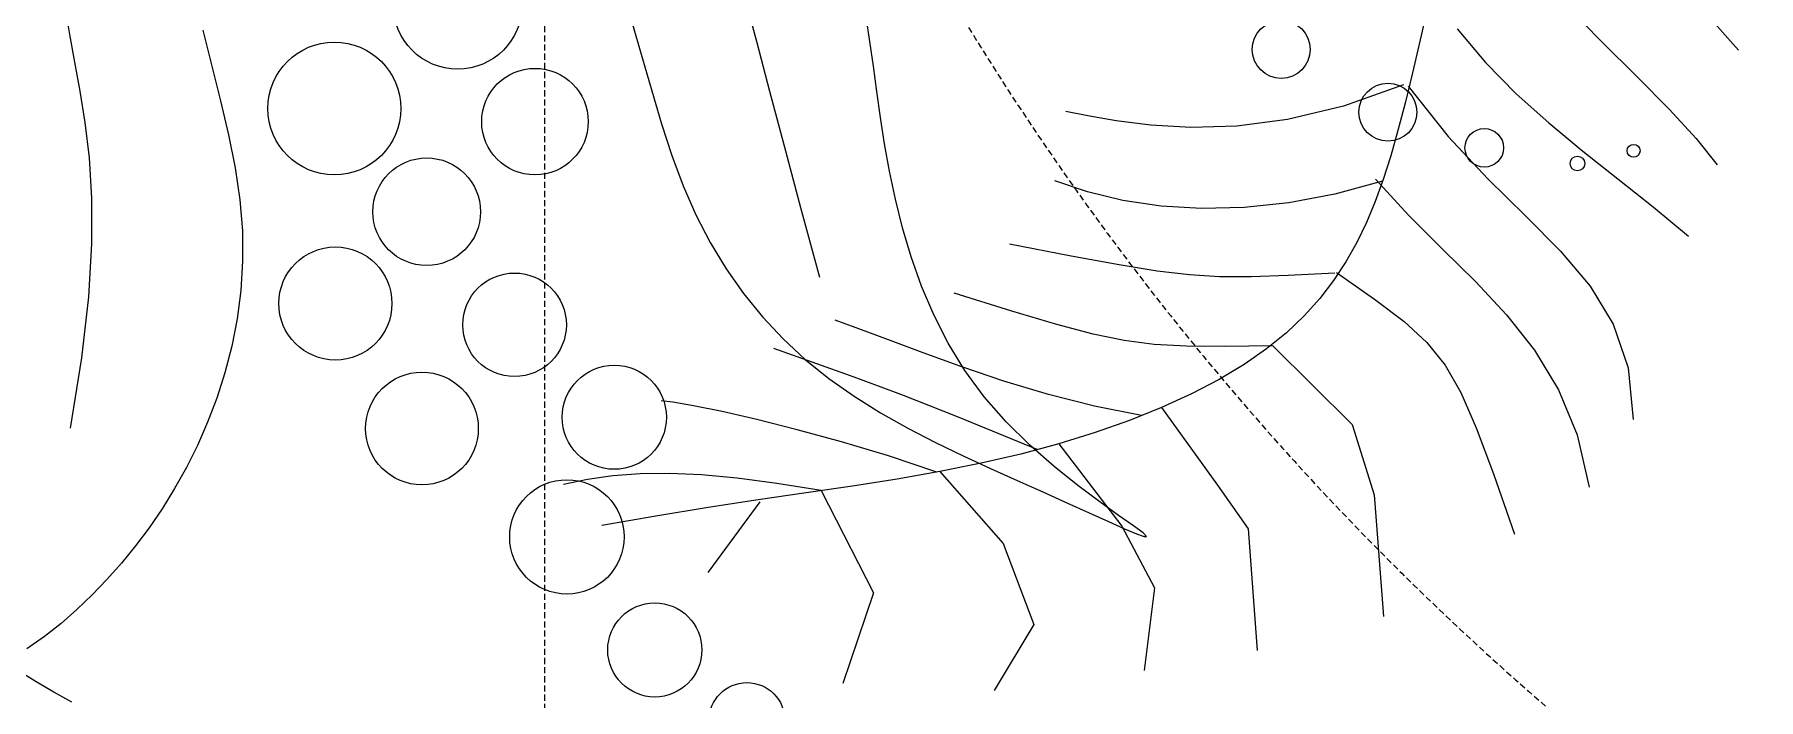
# Model space of a CAD drawing. Header units: millimetres. Extents: x -1030105 to 906887, y -616134 to 1220667.
# Drawn here: x -98455 to -97559, y 530314 to 530660 of the extents above; entities that cross this region are included whole.
import ezdxf

# ---------------------------------------------------------------- set-up
doc = ezdxf.new("R2010")
doc.units = ezdxf.units.MM
doc.header["$MEASUREMENT"] = 0
for name, pattern in [('DASH', [0.35, 0.25, -0.1]), ('DASHED', [0.75, 0.5, -0.25]), ('HIDDEN', [9.525, 6.35, -3.175])]:
    doc.linetypes.add(name, pattern=pattern)
for name, color, linetype in [('A-Furniture', 143, 'Continuous'), ('A-Stair', 3, 'Continuous'), ('A-Tree', 98, 'Continuous')]:
    doc.layers.add(name, color=color, linetype=linetype)

# ---------------------------------------------------------------- blocks, each defined once
blk = doc.blocks.new('FUR')
at = {"layer": 'A-Furniture', "color": 8, "linetype": 'DASH', "lineweight": 9, "ltscale": 1000, "const_width": 50}
blk.add_lwpolyline([(-33574.12, 38198.04), (0, 38211.88), (0, 0), (-7049.13, 0, -0.301139), (-23981.73, -18888.12), (-49064.43, -18888.12, -0.06125), (-52473.94, -15923.13), (-52473.94, -15923.13, -0.127608), (-56769.01, -7888.25), (-57047.07, -6235.43, -0.192422), (-53256.03, 9916.93), (-55726.53, 11649.12, -0.09221), (-52805.84, 17542.94, -0.095793), (-54512.04, 23938.02, -0.107717), (-53957.97, 28268.68, -0.228584), (-47025.85, 33492.17, 0.204549), (-42688.61, 36230.61, 0.131171), (-42047.51, 38025.44, -0.30354), (-39524.66, 41042.56, -0.327343)], format="xyb", close=True, dxfattribs=at)
at = {"layer": 'A-Furniture', "color": 8, "linetype": 'DASH', "ltscale": 50}
blk.add_open_spline([(-56447.04, -6097.05), (-55194.81, -4879.43), (-50278.88, -2284.57), (-42421.48, -5454.8), (-32732.45, -11254.03), (-23301.95, -9202.03), (-18023.95, -504.53), (-16595.45, 8921.47), (-19600.32, 15918.28), (-21321.18, 18705.6), (-21789.72, 19344.96)], degree=3, knots=[32574.726206, 32574.726206, 32574.726206, 32574.726206, 37697.741245, 48060.131859, 55585.251958, 69452.989742, 76151.422264, 84447.837047, 94470.773244, 98031.734889, 98031.734889, 98031.734889, 98031.734889], dxfattribs=at)
blk = doc.blocks.new('CAY8')
at = {"color": 0, "linetype": 'ByBlock'}
for p, q in [((-351.64, 306), (-340.15, 344.76)), ((-308.55, 301.69), (-297.06, 340.45)), ((-391.03, 313.6), (-390.43, 334.71)), ((-272.64, 308.87), (-259.72, 333.27)), ((-421.54, 311.33), (-419.15, 328.97)), ((-230.99, 306), (-210.88, 321.79)), ((-445.23, 296.57), (-440.7, 313.18)), ((-421.1, 295.19), (-421.54, 311.33)), ((-391.16, 297.27), (-391.03, 313.6)), ((-269.77, 285.9), (-272.64, 308.87)), ((-353.08, 281.6), (-351.64, 306)), ((-230.99, 277.29), (-230.99, 306)), ((-390.53, 284.53), (-391.16, 297.27)), ((-304.24, 284.47), (-308.55, 301.69)), ((-185.02, 277.29), (-164.91, 301.69)), ((-445.75, 281.34), (-445.23, 296.57)), ((-418.36, 280.16), (-421.1, 295.19)), ((-275.46, 291.78), (-276.22, 291.99)), ((-276.22, 291.99), (-275.57, 290.51)), ((-273.44, 290.06), (-275.46, 291.78)), ((-275.57, 290.51), (-273.44, 287.2)), ((-270.29, 287.04), (-273.44, 290.06)), ((-273.44, 287.2), (-270.09, 282.21)), ((-266.18, 282.92), (-270.29, 287.04)), ((-260.07, 253), (-269.77, 285.9)), ((-443.08, 266.85), (-445.75, 281.34)), ((-413.87, 265.87), (-418.36, 280.16)), ((-388.87, 274.17), (-390.53, 284.53)), ((-337.84, 247.95), (-353.08, 281.6)), ((-296.12, 253.86), (-304.24, 284.47)), ((-270.09, 282.21), (-265.84, 275.77)), ((-261.23, 277.9), (-266.18, 282.92)), ((-385.89, 265.01), (-388.87, 274.17)), ((-265.84, 275.77), (-261.02, 268.1)), ((-255.59, 272.19), (-261.23, 277.9)), ((-219.95, 247.56), (-230.99, 277.29)), ((-180.93, 239.47), (-185.02, 277.29)), ((-249.4, 265.97), (-255.59, 272.19)), ((-472.02, 249.74), (-479.48, 262.94)), ((-438.04, 252.48), (-443.08, 266.85)), ((-408.17, 251.93), (-413.87, 265.87)), ((-381.31, 255.85), (-385.89, 265.01)), ((-261.02, 268.1), (-255.94, 259.43)), ((-242.82, 259.41), (-249.4, 265.97)), ((-255.94, 259.43), (-250.94, 249.99)), ((-235.96, 252.57), (-242.82, 259.41)), ((-431.43, 237.58), (-438.04, 252.48)), ((-401.81, 237.97), (-408.17, 251.93)), ((-374.83, 245.49), (-381.31, 255.85)), ((-326.73, 250.25), (-317.22, 251.94)), ((-317.22, 251.94), (-307, 253.14)), ((-307, 253.14), (-296.12, 253.86)), ((-296.12, 253.86), (-284.64, 254.07)), ((-288.91, 253.99), (-275.49, 245.56)), ((-284.64, 254.07), (-272.61, 253.79)), ((-272.61, 253.79), (-260.07, 253)), ((-260.07, 253), (-247.08, 251.69)), ((-252.62, 252.25), (-240.98, 241.31)), ((-247.08, 251.69), (-233.7, 249.88)), ((-228.97, 245.44), (-235.96, 252.57)), ((-160.61, 235.66), (-136.19, 251.45)), ((-464.39, 236.88), (-472.02, 249.74)), ((-343.57, 245.43), (-335.49, 248.07)), ((-337.84, 247.95), (-322.86, 242.4)), ((-335.49, 248.07), (-326.73, 250.25)), ((-250.94, 249.99), (-246.34, 240)), ((-233.7, 249.88), (-219.95, 247.56)), ((-219.95, 247.56), (-205.79, 244.81)), ((-218.94, 247.36), (-205.81, 236.66)), ((-493.37, 233.62), (-496.72, 244.28)), ((-366.19, 232.74), (-374.83, 245.49)), ((-357.92, 238.81), (-351.02, 242.33)), ((-351.02, 242.33), (-343.57, 245.43)), ((-322.86, 242.4), (-311.03, 237.77)), ((-275.49, 245.56), (-262.61, 236.47)), ((-246.34, 240), (-242.46, 229.69)), ((-240.98, 241.31), (-231.81, 232.73)), ((-221.98, 238.02), (-228.97, 245.44)), ((-205.79, 244.81), (-191.17, 241.73)), ((-191.17, 241.73), (-176.02, 238.39)), ((-456.83, 224.18), (-464.39, 236.88)), ((-424.07, 221.54), (-431.43, 237.58)), ((-395.32, 223.6), (-401.81, 237.97)), ((-370.33, 230.53), (-364.33, 234.87)), ((-364.33, 234.87), (-357.92, 238.81)), ((-311.03, 237.77), (-301.26, 233.44)), ((-262.61, 236.47), (-250.42, 227.07)), ((-215.1, 230.33), (-221.98, 238.02)), ((-205.81, 236.66), (-192.93, 226.74)), ((-180.93, 239.47), (-168.07, 232.01)), ((-176.02, 238.39), (-160.28, 234.91)), ((-160.28, 234.91), (-143.89, 231.36)), ((-488.43, 221.32), (-493.37, 233.62)), ((-375.99, 225.81), (-370.33, 230.53)), ((-365.59, 232.73), (-350.93, 227.95)), ((-301.26, 233.44), (-292.46, 228.77)), ((-292.46, 228.77), (-283.56, 223.12)), ((-242.46, 229.69), (-239.57, 219.24)), ((-231.81, 232.73), (-224.3, 225.78)), ((-208.49, 222.37), (-215.1, 230.33)), ((-168.07, 232.01), (-156.4, 225.72)), ((-143.89, 231.36), (-126.79, 227.83)), ((-449.59, 211.47), (-456.83, 224.18)), ((-389.24, 208.43), (-395.32, 223.6)), ((-381.36, 220.73), (-375.99, 225.81)), ((-350.93, 227.95), (-339.26, 223.95)), ((-339.26, 223.95), (-329.45, 220.19)), ((-283.56, 223.12), (-273.46, 215.87)), ((-250.42, 227.07), (-239.08, 217.74)), ((-224.3, 225.78), (-217.63, 219.73)), ((-192.93, 226.74), (-180.68, 217.76)), ((-156.4, 225.72), (-145.75, 220.5)), ((-126.79, 227.83), (-108.92, 224.42)), ((-482.34, 207.59), (-488.43, 221.32)), ((-416.77, 203.72), (-424.07, 221.54)), ((-386.54, 215.29), (-381.36, 220.73)), ((-329.45, 220.19), (-320.35, 216.1)), ((-239.57, 219.24), (-237.62, 208.76)), ((-239.08, 217.74), (-228.75, 208.83)), ((-217.63, 219.73), (-210.98, 213.84)), ((-202.26, 214.15), (-208.49, 222.37)), ((-180.68, 217.76), (-169.43, 209.89)), ((-145.75, 220.5), (-135.94, 216.26)), ((-442.93, 198.57), (-449.59, 211.47)), ((-391.62, 209.41), (-386.54, 215.29)), ((-320.35, 216.1), (-310.83, 211.13)), ((-273.46, 215.87), (-261.09, 206.39)), ((-210.98, 213.84), (-203.55, 207.4)), ((-196.55, 205.68), (-202.26, 214.15)), ((-135.94, 216.26), (-126.82, 212.9)), ((-126.82, 212.9), (-118.21, 210.33)), ((75.99, 216.52), (80.4, 211.38)), ((80.4, 211.38), (84.69, 206.05)), ((-510.75, 195.28), (-516.83, 211.26)), ((-475.56, 192.61), (-482.34, 207.59)), ((-396.71, 203.02), (-391.62, 209.41)), ((-391.16, 209.87), (-374.94, 208.25)), ((-374.94, 208.25), (-359.63, 205.5)), ((-310.83, 211.13), (-299.75, 204.73)), ((-261.09, 206.39), (-245.35, 194.04)), ((-237.62, 208.76), (-236.5, 198.3)), ((-228.75, 208.83), (-219.58, 200.72)), ((-203.55, 207.4), (-194.5, 199.65)), ((-191.47, 196.95), (-196.55, 205.68)), ((-169.43, 209.89), (-159.56, 203.29)), ((-118.21, 210.33), (-109.94, 208.46)), ((-109.94, 208.46), (-101.83, 207.18)), ((84.69, 206.05), (88.84, 200.58)), ((-410.35, 183.49), (-416.77, 203.72)), ((-401.94, 196.02), (-396.71, 203.02)), ((-359.63, 205.5), (-345.28, 201.71)), ((-345.28, 201.71), (-331.95, 197)), ((-299.75, 204.73), (-285.96, 196.35)), ((-219.58, 200.72), (-211.72, 193.77)), ((-159.56, 203.29), (-151.44, 198.12)), ((-437.08, 185.3), (-442.93, 198.57)), ((-407.41, 188.32), (-401.94, 196.02)), ((-331.95, 197), (-319.69, 191.47)), ((-285.96, 196.35), (-268.33, 185.42)), ((-236.5, 198.3), (-236.12, 187.94)), ((-194.5, 199.65), (-183.03, 189.89)), ((-187.04, 187.97), (-191.47, 196.95)), ((-151.44, 198.12), (-145.45, 194.55)), ((-145.45, 194.55), (-141.97, 192.74)), ((76.74, 193), (83.59, 194.73)), ((-468.53, 176.58), (-475.56, 192.61)), ((-319.69, 191.47), (-308.55, 185.23)), ((-211.72, 193.77), (-205.33, 188.34)), ((57.06, 185.78), (63.52, 188.52)), ((63.52, 188.52), (70.07, 190.93)), ((70.07, 190.93), (76.74, 193)), ((-432.3, 171.5), (-437.08, 185.3)), ((-413.24, 179.85), (-407.41, 188.32)), ((-308.55, 185.23), (-298.6, 178.39)), ((-236.12, 187.94), (-236.37, 177.72)), ((-183.26, 178.74), (-187.04, 187.97)), ((50.65, 182.73), (57.06, 185.78)), ((-419.53, 170.52), (-413.24, 179.85)), ((-409.1, 182.55), (-387.93, 182.05)), ((-387.93, 182.05), (-369.12, 179.57)), ((-369.12, 179.57), (-352.59, 175.61)), ((-298.6, 178.39), (-289.88, 171.07)), ((-236.37, 177.72), (-237.13, 167.71)), ((-180.13, 169.26), (-183.26, 178.74)), ((37.86, 175.71), (44.24, 179.38)), ((44.24, 179.38), (50.65, 182.73)), ((-352.59, 175.61), (-338.25, 170.65)), ((-207.95, 149.37), (-205.62, 173.13)), ((25.22, 167.33), (31.51, 171.69)), ((31.51, 171.69), (37.86, 175.71)), ((-426.4, 160.23), (-419.53, 170.52)), ((-338.25, 170.65), (-326.04, 165.21)), ((-237.13, 167.71), (-238.31, 157.98)), ((-177.65, 159.53), (-180.13, 169.26)), ((19, 162.58), (25.22, 167.33)), ((-326.04, 165.21), (-315.87, 159.79)), ((12.88, 157.45), (19, 162.58)), ((-315.87, 159.79), (-307.68, 154.87)), ((-307.68, 154.87), (-301.37, 150.97)), ((-238.31, 157.98), (-239.79, 148.59)), ((-175.83, 149.55), (-177.65, 159.53)), ((6.87, 151.9), (12.88, 157.45)), ((-239.79, 148.59), (-241.49, 139.57)), ((-210.11, 128.31), (-207.95, 149.37)), ((-174.65, 139.32), (-175.83, 149.55)), ((1, 145.92), (6.87, 151.9)), ((-4.73, 139.49), (1, 145.92)), ((-241.49, 139.57), (-243.31, 130.89)), ((-174.12, 128.84), (-174.65, 139.32)), ((-10.23, 132.6), (-4.73, 139.49)), ((-15.47, 125.23), (-10.23, 132.6)), ((32.39, 111.14), (44.24, 131.51)), ((-243.31, 130.89), (-245.22, 122.47)), ((-212.09, 109.65), (-210.11, 128.31)), ((-174.22, 118.11), (-174.12, 128.84)), ((-245.22, 122.47), (-247.14, 114.24)), ((-20.36, 117.37), (-15.47, 125.23)), ((-247.14, 114.24), (-249, 106.14)), ((-174.79, 107.07), (-174.22, 118.11)), ((-24.86, 109.02), (-20.36, 117.37)), ((-213.87, 93.1), (-212.09, 109.65)), ((-28.89, 100.15), (-24.86, 109.02)), ((23.05, 93.06), (32.39, 111.14)), ((-249, 106.14), (-250.76, 98.09)), ((-175.66, 95.68), (-174.79, 107.07)), ((-32.39, 90.76), (-28.89, 100.15)), ((-215.43, 78.34), (-213.87, 93.1)), ((-176.66, 83.89), (-175.66, 95.68)), ((15.85, 77.03), (23.05, 93.06)), ((-35.31, 80.83), (-32.39, 90.76)), ((-177.61, 71.66), (-176.66, 83.89)), ((-37.62, 70.35), (-35.31, 80.83)), ((10.44, 62.79), (15.85, 77.03)), ((-39.45, 59.38), (-37.62, 70.35)), ((-40.98, 47.95), (-39.45, 59.38)), ((6.47, 50.08), (10.44, 62.79)), ((-42.38, 36.11), (-40.98, 47.95)), ((3.59, 38.66), (6.47, 50.08)), ((-43.84, 23.9), (-42.38, 36.11)), ((1.43, 28.28), (3.59, 38.66)), ((-0.34, 18.67), (1.43, 28.28)), ((-2.04, 9.61), (-0.34, 18.67)), ((-3.8, 0.99), (-2.04, 9.61))]:
    blk.add_line(p, q, dxfattribs=at)
for centre, radius in [((-130.8, 301.93), 12.61), ((-110.62, 269.16), 15.59), ((-96.75, 223.79), 18.95), ((-472.52, 230.08), 2.13), ((-453.64, 227.38), 2.43), ((-426.66, 211.54), 6.4), ((-125.54, 192.34), 17.25), ((-401.03, 189.14), 9.6), ((-64.67, 173.13), 18.67), ((-375.4, 157.12), 9.6), ((-105.58, 151.95), 17.15), ((-52.61, 124.22), 18.74), ((-91.71, 106.57), 17.83), ((-135.85, 91.45), 17.65), ((-75.31, 63.72), 22.01), ((-125.76, 46.07), 21.4)]:
    blk.add_circle(centre, radius, dxfattribs=at)
blk = doc.blocks.new('CÂY')
at = {"layer": 'A-Tree', "color": 8, "ltscale": 10, "xscale": 1.569782766103744, "yscale": 1.569782766103744, "zscale": 1.569782766103744, "rotation": 200.858703561391}
blk.add_blockref('CAY8', (-9251.69, 21561.01), dxfattribs=at)
blk = doc.blocks.new('BỐ TRÍ LAY OUT')
at = {"layer": 'A-Furniture', "color": 3}
for name, p in [('CÂY', (4286.75, 4469.29)), ('FUR', (48783.74, 18654.71))]:
    blk.add_blockref(name, p, dxfattribs=at)
blk = doc.blocks.new('thang TH rong vế 1m4')
at = {"color": 0, "linetype": 'HIDDEN', "ltscale": 0.5}
blk.add_line((-5.84, 200), (-5.84, -1500), dxfattribs=at)
for radius in [1500, 900]:
    blk.add_arc((-1505.84, -1300), radius, 0, 90, dxfattribs=at)
blk = doc.blocks.new('KIẾN TRÚC')
h = blk.add_hatch(color=9)
h.dxf.hatch_style = 1
edge = h.paths.add_edge_path(flags=16)
edge.add_line((62281.95, 27412.03), (55232.82, 27412.03))
edge.add_arc((32545.51, 30716.66), 22926.73, 284.536952, 351.712581, ccw=False)
edge.add_line((38300.22, 8523.91), (13217.52, 8523.91))
edge.add_arc((23753.1, 24110.85), 18813.59, 227.767718, 235.944299, ccw=False)
edge.add_arc((7788.82, 12733.39), 4187.04, 236.05901, 322.43607, ccw=False)
edge.add_arc((13873.6, 18503.26), 12505.27, 190.832736, 227.660569, ccw=False)
edge.add_arc((25477.52, 20792.18), 24332.69, 180.683215, 190.991127, ccw=False)
edge.add_arc((3282.94, 20557.21), 2137.08, 101.08076, 181.4794, ccw=False)
edge.add_line((2872.2, 22654.46), (4986.07, 23013.11))
edge.add_arc((28039.69, 24288.41), 23088.87, 153.201432, 183.166303, ccw=False)
edge.add_arc((10232.27, 40544.64), 6483.11, 182.840109, 244.396274, ccw=False)
edge.add_arc((-6425, 39970.87), 10185.26, 1.420813, 26.706956)
edge.add_arc((10590.58, 49414.26), 9292.69, 144.713317, 211.575489, ccw=False)
edge.add_arc((-12326.15, 64090.21), 17935.64, 328.737536, 356.189953)
edge.add_arc((16735.33, 62308.6), 11181.04, 84.124387, 176.976186, ccw=False)
edge.add_arc((20708.98, 99752.52), 26473.22, 263.865372, 288.486956)
edge.add_arc((35667.35, 54479.71), 21207.14, 73.351069, 108.03024, ccw=False)
edge.add_arc((44765.46, 84516.17), 10177.42, 252.725871, 285.713013)
edge.add_arc((49659, 68415.99), 6655.6, 49.499538, 108.731115, ccw=False)
edge.add_arc((48035.05, 66009.85), 9545.54, -2.32883, 51.467644, ccw=False)
edge.add_line((57572.71, 65621.97), (49483.5, 65623.91))
edge.add_line((49483.5, 65623.91), (62281.95, 65623.91))
edge.add_line((62281.95, 65623.91), (62281.95, 27412.03))
h.paths.add_polyline_path([(0, 77895.5), (64428.5, 77895.5), (64428.5, -0.58), (-1.79, 0.58)])
at = {"layer": 'A-Stair', "rotation": 180}
blk.add_blockref('thang TH rong vế 1m4', (8582.92, 34269.8), dxfattribs=at)

msp = doc.modelspace()

# ---------------------------------------------------------------- linework, layer by layer
at = {"color": 1, "linetype": 'DASHED', "ltscale": 1000, "const_width": 50}
msp.add_lwpolyline([(-78070.666, 561486.566), (-44496.55, 561500.412), (-44496.55, 523288.529), (-51545.676, 523288.529, -0.3011394), (-68478.283, 504400.412), (-93560.982, 504400.412, -0.0612495), (-96970.494, 507365.397), (-95985.651, 508253.635, -0.1789095), (-99393.282, 517053.103), (-101543.616, 517053.103, -0.1924219), (-97752.581, 533205.454), (-100223.075, 534937.652, -0.0922096), (-97302.392, 540831.467, -0.0957933), (-99008.59, 547226.545, -0.1077169), (-98454.523, 551557.212, -0.228584), (-91522.399, 556780.696, 0.2045491), (-87185.16, 559519.141, 0.1311709), (-86544.06, 561313.973, -0.3035398), (-84021.212, 564331.088, -0.3273426)], format="xyb", close=True, dxfattribs=at)
at = {"color": 3}
msp.add_circle((-94489.742, 531446.302), 5942.613, dxfattribs=at)

# ---------------------------------------------------------------- block references
for name, p in [('KIẾN TRÚC', (-106778.5, 495876.5)), ('BỐ TRÍ LAY OUT', (-93480.293, 504642.113))]:
    msp.add_blockref(name, p, dxfattribs=at)

doc.saveas('drawing.dxf')
